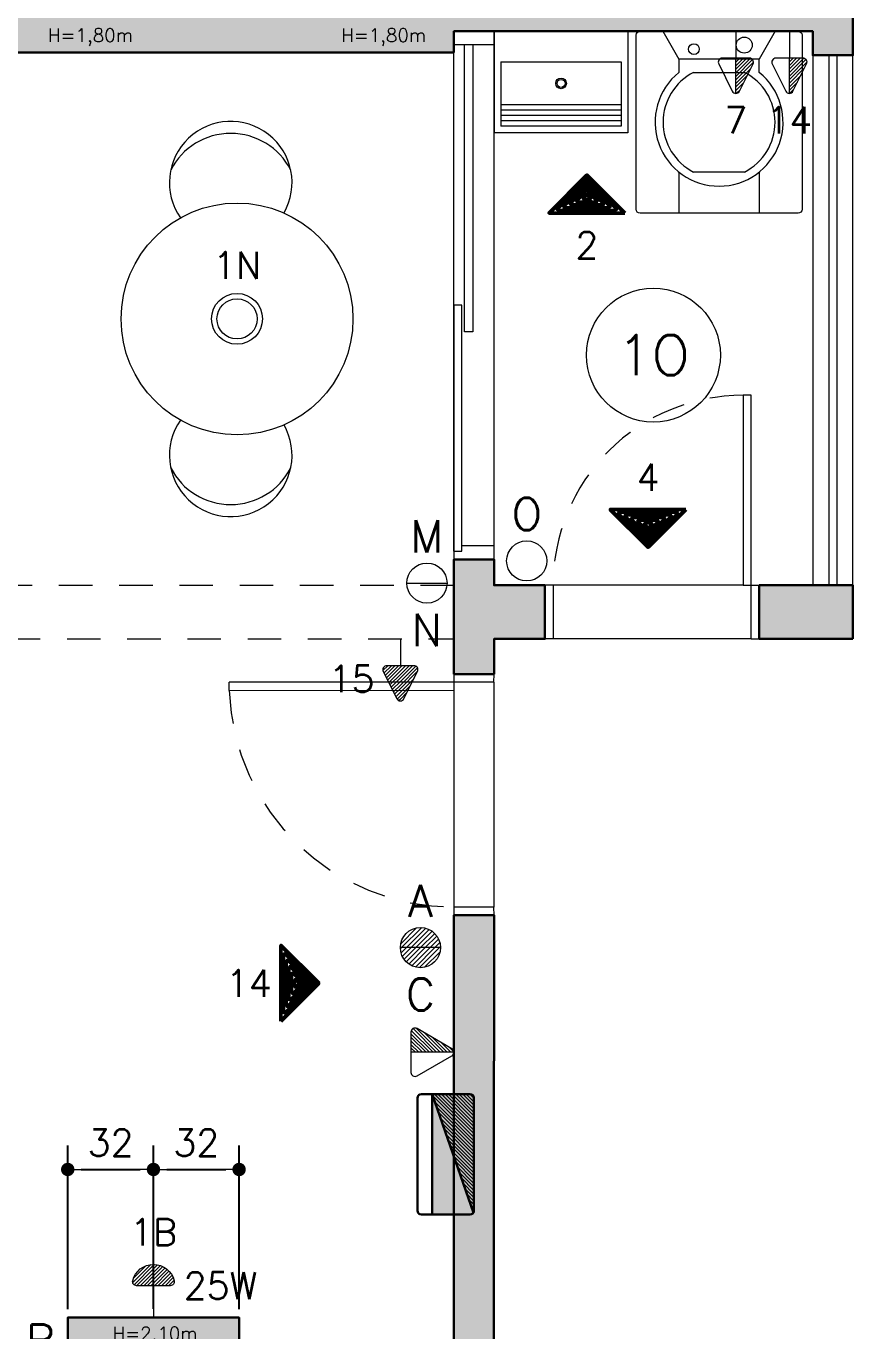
# Model space of a CAD drawing. Extents: x 0 to 175, y -16 to 63.
# Drawn here: x 57 to 60.088, y 22.375 to 27.249 of the extents above; entities that cross this region are included whole.
import ezdxf
from ezdxf.enums import TextEntityAlignment as Align

# ---------------------------------------------------------------- set-up
doc = ezdxf.new("R2010")
doc.units = 0
doc.header["$LTSCALE"] = 0.5
doc.header["$MEASUREMENT"] = 0
doc.header["$PDMODE"] = 34
doc.header["$PDSIZE"] = 0.1
doc.linetypes.add('HIDDEN', pattern=[0.375, 0.25, -0.125])
doc.layers.get('0').update_dxf_attribs({"linetype": 'CONTINUOUS'})
doc.layers.get('DEFPOINTS').update_dxf_attribs({"linetype": 'CONTINUOUS'})
doc.layers.add('ANT - ANOTAÇÕES', color=210, linetype='CONTINUOUS', plot=False)
doc.layers.add('ARQ - HATCH 01', color=172, linetype='CONTINUOUS', transparency=0.6)
for name, color, linetype, lineweight in [('ARQ - JAN01', 2, 'CONTINUOUS', 20), ('ARQ - PAR01', 172, 'CONTINUOUS', 30), ('ARQ - POR01', 20, 'CONTINUOUS', 20), ('COT01', 1, 'CONTINUOUS', 9), ('ELE01 - INTER', 100, 'CONTINUOUS', 15), ('ELE01 - INTER TXT', 100, 'CONTINUOUS', 9), ('ELE01 - LAMP', 50, 'CONTINUOUS', 20), ('ELE01 - LAMP TXT', 100, 'CONTINUOUS', 15), ('ELE01 - Q.DISTR', 4, 'CONTINUOUS', 30), ('ELE01 - TOM 127V', 130, 'CONTINUOUS', 15), ('ELE01 - TOM 127V TXT', 130, 'CONTINUOUS', 15), ('ELE02 - TELEFONE', 170, 'CONTINUOUS', 9), ('ELV00 - AUX01', 1, 'CONTINUOUS', 50), ('ELV01 - TXT02', 2, 'CONTINUOUS', 20)]:
    doc.layers.add(name, color=color, linetype=linetype, lineweight=lineweight)
for name, color, linetype, lineweight, transparency in [('ARQ - PISO', 121, 'CONTINUOUS', 9, 0.45), ('ARQ01', 144, 'CONTINUOUS', 9, 0.5), ('ELE01 - INTER HATCH', 100, 'CONTINUOUS', 15, 0.45)]:
    doc.layers.add(name, color=color, linetype=linetype, lineweight=lineweight, transparency=transparency)
doc.layers.add('ELE - GERAL', color=50, linetype='CONTINUOUS')
doc.styles.add('ROMANS', font='romans.shx')
doc.styles.add('SIMPLEX', font='SIMPLEX')
doc.styles.get("Standard").update_dxf_attribs({"font": 'romans.shx'})
doc.dimstyles.new('ZW-FORMAS', dxfattribs={"dimscale": 0, "dimtxt": 0.2, "dimasz": 0.1, "dimexe": 0.18, "dimexo": 0.0625, "dimgap": 0.1, "dimtad": 1, "dimdec": 1, "dimlfac": 100, "dimrnd": 0.5, "dimzin": 13, "dimdsep": 46, "dimtxsty": 'SIMPLEX', "dimblk1": 'DOT', "dimblk2": 'DOT', "dimsah": 1, "dimcen": 0.1, "dimclrt": 3, "dimadec": 0, "dimazin": 0, "dimtfac": 1, "dimtix": 1, "dimtmove": 0, "dimatfit": 3, "dimldrblk": 'DOT', "dimfxl": 0, "dimtolj": 1, "dimtzin": 13, "dimarcsym": 0})
pattern_1 = [(45, (0, 0), (-0.008838834764831846, 0.008838834764831846), [])]
pattern_2 = [(314.9999999999988, (0, 0), (0.006629126073624026, 0.00662912607362374), [])]
pattern_3 = [(315, (-0.0005746501998000753, 1.27597976584698e-19), (0.006629126073623885, 0.006629126073623881), [])]

# ---------------------------------------------------------------- blocks, each defined once
blk = doc.blocks.new('*U310')
at = {"layer": 'ARQ - HATCH 01'}
h = blk.add_hatch(color=256, dxfattribs=at)
h.dxf.hatch_style = 1
h.paths.add_polyline_path([(2.531792526361556, 5.789666540174508), (2.400000000000005, 5.789798994974873), (2.400000000000005, 5.980000000000004), (2.200000000000017, 5.97999999999999), (2.200000000000017, 5.789999999999992), (2.102917818645934, 5.789999999999992), (2.102917818645934, 5.640000000000001), (2.531792526361556, 5.640000000000001)])
h.paths.add_polyline_path([(2.400000000000005, 7.129999999999981), (2.200000000000017, 7.129999999999981), (2.200000000000017, 6.779999999999995), (2.400000000000005, 6.779999999999995)])
h.paths.add_polyline_path([(12.15000000000001, 0.9882359776091931), (12.15000000000001, 5.780000000000001), (3.432092464206186, 5.789798994974873), (3.432092464206186, 5.639999999999986), (12.00000000000001, 5.639999999999986), (12.00000000000002, 1.13538374244466), (11.30673309611276, 1.13538374244466), (11.30673309611277, 0.9853837424446681), (12.00000000000001, 0.9882359776091931)])
h.paths.add_polyline_path([(9.470000000000013, 4.760000000000005), (8.539732668338658, 4.760000000000005), (8.539732668338644, 4.63000000000001), (9.240000000000009, 4.63000000000001), (9.240000000000009, 1.140000000000001), (8.940000000000012, 1.140000000000001), (8.940000000000012, 0.9882359776092082), (9.926251147672389, 0.9882359776092073), (9.92673309611277, 1.13538374244466), (9.470000000000013, 1.13538374244466)], flags=17)
h.paths.add_polyline_path([(7.700000000000016, 4.63000000000001), (7.739732668338653, 4.63000000000001), (7.739732668338654, 4.760000000000005), (7.570000000000022, 4.760000000000005), (7.570000000000022, 0.1499999999999915), (7.020000000000009, 0.1500000000000057), (7.020000000000024, 1.4210854715202e-14), (7.720000000000027, 1.332267629550188e-14), (7.720000000000027, 0.9882359776092065), (7.950000000000017, 0.9882359776092065), (7.950000000000017, 1.140000000000001), (7.700000000000017, 1.140000000000001)])
h.paths.add_polyline_path([(5.059999999999995, 1.270000000000011), (4.240139389066503, 1.269999999999997), (4.240139389066503, 1.072717872125835), (4.930000000000021, 1.072717872125836), (4.930000000000021, 0), (5.640000000000029, 0), (5.640000000000015, 0.1499999999999915), (5.060000000000016, 0.1499999999999915)])
h.paths.add_polyline_path([(0.2100000000000075, 5.640000000000001), (0.1300000000000092, 5.640000000000001), (0.1300000000000092, 6.97999999999999), (0.2199999999999984, 6.980000000000024), (0.2200000000000126, 7.129999999999995), (0, 7.129999999999995), (-4.440892098500626e-16, 1.072717872125836), (0.7100000000000075, 1.072717872125835), (0.7100000000000075, 1.269999999999996), (0.2100000000000075, 1.269999999999996)])
h.paths.add_polyline_path([(3.080000000000012, 1.269999999999996), (2.414314189844845, 1.269999999999996), (2.200000000000017, 1.269999999999996), (1.700000000000017, 1.269999999999996), (1.700000000000017, 1.072717872125835), (3.080000000000012, 1.074687612045253)])
h.paths.add_polyline_path([(5.060000000000016, 4.837696401779515), (4.935261200635324, 4.837696401779515), (4.935261200635324, 4.197696401779515), (5.060000000000016, 4.197696401779515)], flags=17)
for p, q in [((0.1300000000001761, 6.290000000000064), (0.5100000000000189, 6.28999999999992)), ((0.5100000000000189, 6.28999999999992), (0.5099999999998519, 5.789999999999848)), ((0.2450000000002521, 5.815000000000054), (0.2450000000013157, 6.265000000000398)), ((0.2450000000013157, 6.264999999999944), (0.4849999999999215, 6.264999999999835)), ((0.4049999999999943, 6.264999999999856), (0.4050000000002949, 5.814999999999966)), ((0.4249999999999943, 6.26499999999987), (0.4250000000002949, 5.81499999999998)), ((0.4449999999999943, 6.264999999999884), (0.4450000000002949, 5.814999999999994)), ((0.4649999999999943, 6.264999999999898), (0.465000000000295, 5.815000000000008)), ((0.4849999999999215, 6.264999999999835), (0.4850000000002221, 5.814999999999945)), ((0.2450000000011616, 5.815000000000054), (0.4849999999997674, 5.814999999999945)), ((0.1300000000000092, 5.789999999999992), (0.5099999999993972, 5.789999999999848))]:
    blk.add_line(p, q)
blk.add_lwpolyline([(0.1450000000000093, 6.940203957769246), (0.7950000000000093, 6.940203957769246, -0.414213562373095), (0.8100000000000094, 6.925203957769247), (0.8100000000000094, 6.335203957769246, -0.414213562373095), (0.7950000000000093, 6.320203957769246), (0.1450000000000093, 6.320203957769246, -0.414213562373095), (0.1300000000000092, 6.335203957769246), (0.1300000000000092, 6.925203957769247, -0.414213562373095)], format="xyb", close=True)
for points in [[(0.1300000000000092, 6.840203957769247), (0.2339230484541419, 6.780203957769246)], [(0.2339230484541419, 6.780203957769246), (0.2339230484541419, 6.480203957769247)], [(0.2839230484541417, 6.780203957769246), (0.2839230484541417, 6.780203957769246), (0.2339230484541419, 6.780203957769246)], [(0.6560769515458533, 6.780203957769246), (0.8100000000000094, 6.780203957769246)], [(0.2839230484541417, 6.535022320251064), (0.2839230484541417, 6.725385595287411)], [(0.6560769515458533, 6.725385595287442), (0.6560769515458533, 6.535022320251032)], [(0.1300000000000092, 6.420203957769247), (0.2339230484541419, 6.480203957769247)], [(0.2339230484541419, 6.480203957769247), (0.2839230484541417, 6.480203957769247)], [(0.6560769515458693, 6.480203957769247), (0.8100000000000094, 6.480203957769247)], [(7.570000000000022, 4.197696401779515), (4.935261200635324, 4.197696401779515), (4.935261200635324, 4.837696401779515), (7.570000000000022, 4.837696401779515)]]:
    blk.add_lwpolyline(points)
at = {"linetype": 'HIDDEN'}
for points in [[(2.199314189844873, 3.940000000000001), (2.199314189844873, 5.640000000000001)], [(2.399314189844873, 1.269999999999996), (2.399314189844873, 5.640000000000001)]]:
    blk.add_lwpolyline(points, dxfattribs=at)
for centre, radius in [((0.1819615242270753, 6.724103094171754), 0.03), ((0.196961524227075, 6.536304821366739), 0.02), ((0.3250000000004643, 6.039999999999857), 0.02), ((0.3250000000004643, 6.039999999999857), 0.015), ((1.205000000000014, 4.830005880923864), 0.4329673540756556)]:
    blk.add_circle(centre, radius)
for centre, radius, start, end in [((0.4700000000000055, 6.630203957769237), 0.2390075979892661, 218.8729162168105, 141.1270837831895), ((0.4700000000000055, 6.630203957769237), 0.2090075979892661, 27.09054375819735, 152.9094562418123), ((0.4700000000000055, 6.630203957769237), 0.2090075979892661, 207.0905437581877, 332.9094562418027), ((0.6958647577507422, 4.806430258756478), 0.2289926255824639, 60.34553310552258, 304.956867276014), ((0.7633714500719055, 4.806430258756478), 0.2516758245852571, 117.0640468883981, 242.9359531116019), ((1.714135242249286, 4.806430258756478), 0.2289926255824639, 235.043132723986, 119.6544668944774), ((1.646628549928123, 4.806430258756478), 0.2516758245852571, 297.0640468883981, 62.93595311160195)]:
    blk.add_arc(centre, radius, start, end)
at = {"layer": 'ARQ - JAN01'}
blk.add_lwpolyline([(2.200000000000017, 6.97999999999999), (2.200000000000017, 7.129999999999981), (0.2200000000000126, 7.129999999999981), (0.2199999999999984, 6.97999999999999)], close=True, dxfattribs=at)
for points in [[(0.2199999999999984, 7.069999999999992), (2.200000000000017, 7.069999999999992)], [(0.2199999999999984, 7.039999999999993), (2.200000000000017, 7.039999999999993)]]:
    blk.add_lwpolyline(points, dxfattribs=at)
at = {"layer": 'ARQ - PAR01'}
for points in [[(0.2100000000000075, 5.640000000000001), (0.1300000000000092, 5.640000000000001), (0.1300000000000092, 6.97999999999999), (0.2199999999999984, 6.980000000000024), (0.2200000000000126, 7.129999999999995), (0, 7.129999999999995), (-4.440892098500626e-16, 1.072717872125836), (0.7100000000000075, 1.072717872125835), (0.7100000000000075, 1.269999999999996), (0.2100000000000075, 1.269999999999996)], [(2.531792526361556, 5.789666540174508), (2.400000000000005, 5.789798994974873), (2.400000000000005, 5.980000000000004), (2.200000000000017, 5.97999999999999), (2.200000000000017, 5.789999999999992), (2.102917818645934, 5.789999999999992), (2.102917818645934, 5.640000000000001), (2.531792526361556, 5.640000000000001)], [(5.060000000000016, 4.837696401779515), (4.935261200635324, 4.837696401779515), (4.935261200635324, 4.197696401779515), (5.060000000000016, 4.197696401779515)]]:
    blk.add_lwpolyline(points, close=True, dxfattribs=at)
for points in [[(2.400000000000005, 7.129999999999981), (2.200000000000017, 7.129999999999981), (2.200000000000017, 6.779999999999995), (2.400000000000005, 6.779999999999995), (2.400000000000005, 7.129999999999981)], [(12.15000000000001, 0.9882359776091931), (12.15000000000001, 5.780000000000001), (3.432092464206186, 5.789798994974873), (3.432092464206186, 5.639999999999986), (12.00000000000001, 5.639999999999986), (12.00000000000002, 1.13538374244466), (11.30673309611276, 1.13538374244466), (11.30673309611277, 0.9853837424446681), (12.00000000000001, 0.9882359776091931), (12.15000000000001, 0.9882359776091931)]]:
    blk.add_lwpolyline(points, dxfattribs=at)
at = {"layer": 'ARQ - PISO'}
for p, q in [((2.400000000000005, 6.749999999999994), (2.400000000000005, 6.009999999999991)), ((2.200000000000017, 6.719999999999993), (2.200000000000017, 6.009999999999991)), ((2.052917818645937, 5.789999999999992), (0.1800000000000064, 5.789999999999992)), ((2.561942914540722, 5.789636238276827), (3.401942914540719, 5.789636238276903)), ((2.072917818645933, 5.640000000000001), (0.2100000000000075, 5.640000000000001)), ((2.561792526361557, 5.639999999999986), (3.401942914540733, 5.639999999999986))]:
    blk.add_line(p, q, dxfattribs=at)
at = {"layer": 'ARQ - POR01'}
for p, q in [((2.200000000000017, 6.719999999999993), (2.200000000000017, 6.779999999999995)), ((2.400000000000005, 6.749999999999994), (2.400000000000005, 6.779999999999995)), ((2.400000000000005, 6.749999999999994), (1.490000000000015, 6.749999999999994)), ((1.490000000000015, 6.749999999999994), (1.490000000000015, 6.719999999999993)), ((1.490000000000015, 6.719999999999993), (2.200000000000017, 6.719999999999993)), ((2.200000000000017, 6.009999999999991), (2.200000000000017, 5.97999999999999)), ((2.200000000000017, 6.009999999999991), (2.400000000000005, 6.009999999999991)), ((2.400000000000005, 6.009999999999991), (2.400000000000005, 5.97999999999999)), ((0.1800000000000064, 5.789999999999992), (0.1300000000000092, 5.789999999999992)), ((0.1300000000000092, 5.789999999999992), (0.1300000000000092, 5.640000000000001)), ((0.1800000000000064, 5.640000000000001), (0.1800000000000064, 5.789999999999992)), ((2.102917818645934, 5.789999999999992), (2.052917818645937, 5.789999999999992)), ((2.052917818645937, 5.789999999999992), (2.052917818645937, 5.669999999999987)), ((2.561942914540722, 5.789636238276827), (2.531792526361556, 5.789666540174508)), ((2.561942914540722, 5.789636238276827), (2.562308573437205, 4.800007975830306)), ((3.432092464206186, 5.789798994974873), (3.401942914540719, 5.789636238276827)), ((3.401942914540719, 5.789636238276827), (3.401942914540733, 5.639999999999986)), ((0.1800000000000064, 5.709999999999994), (1.252917818645926, 5.709999999999994)), ((1.252917818645926, 5.709999999999994), (1.252917818645926, 5.679999999999993)), ((1.252917818645926, 5.679999999999993), (0.1800000000000064, 5.679999999999993)), ((2.072917818645933, 5.669999999999987), (1.152917818645931, 5.669999999999987)), ((1.152917818645931, 5.669999999999987), (1.152917818645931, 5.640000000000001)), ((2.072917818645933, 5.640000000000001), (2.072917818645933, 5.669999999999987)), ((0.1300000000000092, 5.640000000000001), (0.1800000000000064, 5.640000000000001)), ((1.152917818645931, 5.640000000000001), (2.102917818645934, 5.640000000000001)), ((2.072917818645933, 5.640000000000001), (2.072917818645933, 5.640000000000001)), ((2.531792526361556, 5.639999999999986), (2.591792526361558, 5.640000000000001)), ((2.592308558286085, 4.799977825091766), (2.591792511210437, 5.63996984926146)), ((3.401942914540733, 5.639999999999986), (3.431942914540735, 5.639999999999986)), ((2.592308558286085, 4.799977825091767), (2.562308573437205, 4.800007975830306))]:
    blk.add_line(p, q, dxfattribs=at)
at = {"layer": 'ARQ - POR01', "linetype": 'HIDDEN', "lineweight": 9}
for centre, radius, start, end in [((2.200000000000017, 6.719999999999993), 0.7100000000000017, 180, 270), ((2.561792526361557, 5.639999999999993), 0.8401503881791763, 272.081543412443, 359.9999999999996)]:
    blk.add_arc(centre, radius, start, end, dxfattribs=at)
blk = doc.blocks.new('ELE-INTERFONE')
at = {"layer": 'ELE02 - TELEFONE'}
h = blk.add_hatch(dxfattribs=at)
h.set_pattern_fill('ANSI31', color=256, scale=0.075, angle=90)
h.set_pattern_definition([(135, (-88.51143880286817, -7.06744655546855), (-0.006629126073623883, -0.006629126073623883), [])])
h.paths.add_polyline_path([(0, 1.458555498601299e-14, 0.2679491924309377), (-0.007500000000003657, 0.0129903810567687), (-0.1378701442663669, 0.0882596189431949, 0.5773502691895319), (-0.1603701442663633, 0.0752692378864262), (-0.1603701442663633, 1.458555498601299e-14)])
blk.add_line((1.734723475976807e-18, 1.458484527288461e-14), (-0.1603701442663633, 1.458484527288461e-14), dxfattribs=at)
blk.add_lwpolyline([(-0.1603701442663633, 0.07526923788642621), (-0.1603701442663633, -0.07526923788659524, 0.5773502691898559), (-0.1378701442663543, -0.08825961894335665), (-0.007499999999991042, -0.01299038105676141, 0.5773502691894894), (-0.00750000000000365, 0.01299038105676869), (-0.1378701442663669, 0.0882596189431949, 0.5773502691895318)], format="xyb", close=True, dxfattribs=at)
blk = doc.blocks.new('*U142')
at = {"lineweight": 9}
h = blk.add_hatch(dxfattribs=at)
h.set_pattern_fill('ANSI31', color=256, scale=0.075)
h.set_pattern_definition([(44.99999999999999, (0, 0), (-0.006629126073623883, 0.006629126073623883), [])])
h.paths.add_polyline_path([(0.2322792761513792, 0, -0.2840790438404123), (0.2239874800839079, -0.01341640786495191), (0.122528499746644, -0.06414589803358339, -0.5575365158350513), (0.1008202958139464, -0.05072949016846096), (0.1008202958139464, 0)])
blk.add_line((0.2322792761513792, 0), (0.1008202958139464, 0))
blk.add_lwpolyline([(0.122528499746446, 0.06414589803375037), (0.2239874800839488, 0.01341640786499809, -0.6180339887498951), (0.2239874800839488, -0.01341640786499809), (0.122528499746446, -0.06414589803375037, -0.5575365158350511), (0.1008202958139464, -0.05072949016875228), (0.1008202958139464, 0.05072949016875228, -0.5575365158350514)], format="xyb", close=True)
blk.add_lwpolyline([(0, 0), (0.1008202958139464, 0)])
blk = doc.blocks.new('ELE-Q.DISTRIBUIÇAO')
h = blk.add_hatch(color=7)
h.dxf.hatch_style = 1
h.paths.add_polyline_path([(-0.1600000000000085, 0, 0.4142135623730951), (-0.1750000000000085, -0.01500000000000001), (-0.1750000000000085, -0.15659035049012), (0.2681262627551785, -0.002391913165205969, 0.144115146859652), (0.2599999999999943, 0)])
at = {"lineweight": 9}
h = blk.add_hatch(dxfattribs=at)
h.set_pattern_fill('ANSI31', color=256, scale=0.075)
h.set_pattern_definition([(45, (1, 0), (-0.006629126073623883, 0.006629126073623883), [])])
h.paths.add_polyline_path([(-0.1600000000000086, 1.249000902703301e-16, 0.4142135623730951), (-0.1750000000000085, -0.01499999999999988), (-0.1750000000000085, -0.1565903504901199), (0.2681262627551785, -0.002391913165205858, 0.1441151468596522), (0.2599999999999942, 1.249000902703301e-16)])
h = blk.add_hatch(color=7)
h.dxf.hatch_style = 1
h.paths.add_polyline_path([(-0.1750000000000086, -0.15659035049012), (0.2749999999999943, -0.15659035049012), (0.2749999999999943, -0.01500000000000004, 0.2548832976602125), (0.2681262627551785, -0.002391913165205969)])
for q in [(0.2681262627551784, -0.002391913165206011), (0.2749999999999943, -0.15659035049012)]:
    blk.add_line((-0.1750000000000085, -0.15659035049012), q)
blk.add_lwpolyline([(-0.1600000000000085, 0), (0.2599999999999942, 0, -0.414213562373095), (0.2749999999999943, -0.015), (0.2749999999999943, -0.1964894997063246, -0.414213562373095), (0.2599999999999943, -0.2114894997063246), (-0.1600000000000085, -0.2114894997063246, -0.414213562373095), (-0.1750000000000085, -0.1964894997063246), (-0.1750000000000085, -0.01500000000000001, -0.414213562373095)], format="xyb", close=True)
blk = doc.blocks.new('*U149')
at = {"lineweight": 9}
h = blk.add_hatch(dxfattribs=at)
h.set_pattern_fill('ANSI31', color=256, scale=0.075, angle=-90.00000000000124)
h.set_pattern_definition(pattern_2)
h.paths.add_polyline_path([(-5.004641653690577e-15, -0.2322792761513788, -0.2840790438404123), (-0.013416407864956, -0.2239874800839073), (-0.06414589803358542, -0.122528499746643, -0.5575365158350513), (-0.05072949016846345, -0.1008202958139453), (-2.17323519046193e-15, -0.1008202958139464)])
h = blk.add_hatch(dxfattribs=at)
h.set_pattern_fill('ANSI31', color=256, scale=0.075, angle=-90.00000000000124)
h.set_pattern_definition(pattern_2)
h.paths.add_polyline_path([(-5.002215476440282e-15, -0.2322792761513788, 0.2840790438404123), (0.01341640786494635, -0.2239874800839079), (0.06414589803358015, -0.1225284997466458, 0.5575365158350513), (0.0507294901684591, -0.1008202958139475), (-2.170809013211634e-15, -0.1008202958139464)])
blk.add_lwpolyline([(0, 0), (-2.171500466985953e-15, -0.1008202958139464)])
blk.add_lwpolyline([(0.06414589803374769, -0.1225284997464471), (0.01341640786499391, -0.2239874800839492, -0.6180339887498951), (-0.01341640786500355, -0.2239874800839486), (-0.06414589803375295, -0.1225284997464443, -0.5575365158350511), (-0.05072949016875373, -0.1008202958139453), (0.05072949016874941, -0.1008202958139475, -0.5575365158350514)], format="xyb", close=True)
blk = doc.blocks.new('*U225')
at = {"lineweight": 9}
h = blk.add_hatch(dxfattribs=at)
h.set_pattern_fill('ANSI31', color=0, scale=0.075, angle=-90.00000000000001)
h.set_pattern_definition(pattern_3)
h.paths.add_polyline_path([(-4.510281037539698e-17, -0.1181815509062005), (-0.06287277621434248, -0.1181815509062005, 0.4845962554316415), (-0.07746328400941688, -0.1366625108717665, 0.3493138064100717), (0.0006097188182145087, -0.1978165588721394)])
h = blk.add_hatch(dxfattribs=at)
h.set_pattern_fill('ANSI31', color=0, scale=0.075, angle=-90.00000000000001)
h.set_pattern_definition(pattern_3)
edge = h.paths.add_edge_path()
edge.add_line((-4.011936358820923e-17, -0.1181815509062005), (0.06287277621434238, -0.1181815509062005))
edge.add_arc((0.06284285951427997, -0.13324677644843), 0.01506525524666556, -8.227861327901508, 89.88622152435892, ccw=False)
edge.add_arc((-3.318046968430201e-17, -0.1181815509062006), 0.07963734206245476, -89.50866214340971, -12.48860877845891, ccw=False)
edge.add_line((0.0006829187369114257, -0.1978159647784154), (-4.011548038196366e-17, -0.1181815509062005))
at = {"color": 0}
blk.add_line((-4.011936358820923e-17, -0.1181815509062005), (0, 0), dxfattribs=at)
blk.add_lwpolyline([(0.06287277621434238, -0.1181815509062005), (-0.06287277621434248, -0.1181815509062005, 0.4845962554316406), (-0.07746328400941688, -0.1366625108717665, 0.7894886316652197), (0.0774632840094168, -0.1366625108717666, 0.484596255431642)], format="xyb", close=True, dxfattribs=at)
blk = doc.blocks.new('*U308')
at = {"layer": 'ELE01 - INTER HATCH'}
h = blk.add_hatch(dxfattribs=at)
h.set_pattern_fill('ANSI31', color=256, scale=0.1)
h.set_pattern_definition(pattern_1)
h.paths.add_polyline_path([(4.517282127874122, -3.553317070083697, 0.4142135623730951), (4.442282127874133, -3.478317070083694, 0.4142135623730951), (4.367282127874144, -3.553317070083697)])
h = blk.add_hatch(dxfattribs=at)
h.set_pattern_fill('ANSI31', color=256, scale=0.1)
h.set_pattern_definition(pattern_1)
h.paths.add_polyline_path([(4.517282127874122, -3.553317070083697, -0.4142135623730951), (4.442282127874133, -3.6283170700837, -0.4142135623730951), (4.367282127874144, -3.553317070083697)])
at = {"layer": 'ELE01 - INTER'}
for p, q in [((4.391577729077705, -2.191814189844849), (4.54157772907771, -2.191814189844849)), ((4.51728212787415, -3.553317070083697), (4.367282127874144, -3.553317070083697))]:
    blk.add_line(p, q, dxfattribs=at)
for centre, radius in [((4.839075794733446, -2.108782538734587), 0.07500000000000001), ((4.466577729077705, -2.191814189844849), 0.075), ((4.44228212787415, -3.553317070083697), 0.075)]:
    blk.add_circle(centre, radius, dxfattribs=at)
at = {"layer": 'ELE01 - LAMP'}
for centre, radius in [((3.757288008798028, -1.204657094922439), 0.095), ((5.312282127874155, -1.340000000000003), 0.2499999999999997), ((3.757288008798028, -1.204657094922439), 0.075)]:
    blk.add_circle(centre, radius, dxfattribs=at)
at = {"layer": 'ARQ01', "rotation": 270}
blk.add_blockref('*U310', (-1.072717872125835, 0), dxfattribs=at)
at = {"layer": 'ELE01 - LAMP', "xscale": -1, "rotation": 180}
blk.add_blockref('*U225', (3.445076920005711, -4.934489451311569), dxfattribs=at)
at = {"layer": 'ELE01 - Q.DISTR', "rotation": 270}
blk.add_blockref('ELE-Q.DISTRIBUIÇAO', (4.642181625361587, -4.275397822885973), dxfattribs=at)
at = {"layer": 'ELE01 - TOM 127V', "xscale": -1, "rotation": 90}
for p in [(5.620168661029123, -0.1299735516923448), (5.820168648170284, -0.1299471033846807)]:
    blk.add_blockref('*U142', p, dxfattribs=at)
at = {"layer": 'ELE01 - TOM 127V', "xscale": -1}
blk.add_blockref('*U149', (4.367282127874165, -2.399314189844874), dxfattribs=at)
at = {"layer": 'ELE02 - TELEFONE'}
blk.add_blockref('ELE-INTERFONE', (4.56728212787415, -3.944357446484836), dxfattribs=at)
at = {"layer": 'ANT - ANOTAÇÕES'}
for s, p in [('H=1,80m', (3.209870619726573, -0.1850000000000165)), ('H=1,80m', (4.304705350813364, -0.1850000000000165)), ('H=2,10m', (3.451130328763938, -5.035000000000011))]:
    blk.add_text(s, height=0.05, dxfattribs=at).set_placement(p, align=Align.BOTTOM_CENTER)
at = {"layer": 'ELE01 - INTER TXT', "char_height": 0.12, "attachment_point": 5}
for s, insert in [('O', (4.839075794733446, -1.933782538734576)), ('M', (4.466577729077691, -2.016814189844837)), ('N', (4.466577729077691, -2.36681418984486)), ('A', (4.442282127874164, -3.378317070083686)), ('C', (4.442282127874164, -3.728317070083708)), ('B', (3.02343995564209, -5.021311250776698))]:
    blk.add_mtext_dynamic_manual_height_columns(s, width=0.048591202407124, gutter_width=12.5, heights=[0], dxfattribs=dict(at, insert=insert))
at = {"layer": 'ELE01 - LAMP TXT', "style": 'ROMANS'}
blk.add_text('1O', height=0.15, dxfattribs=at).set_placement((5.312282127874155, -1.340000000000003), align=Align.MIDDLE_CENTER)
at = {"layer": 'ELE01 - LAMP TXT', "char_height": 0.1, "attachment_point": 5, "style": 'ROMANS'}
for s, insert in [('1N', (3.757288008798028, -1.004657094922422)), ('1B', (3.445076920005711, -4.61630790040565)), ('25W', (3.695076920005697, -4.816307900405667))]:
    blk.add_mtext_dynamic_manual_height_columns(s, width=0.048591202407124, gutter_width=12.5, heights=[0], dxfattribs=dict(at, insert=insert))
at = {"layer": 'ELE01 - TOM 127V TXT', "char_height": 0.1, "attachment_point": 5}
for s, insert in [('7', (5.619784694723375, -0.4622528278437272)), ('14', (5.819784681864537, -0.4622263795360632)), ('15', (4.185086823548181, -2.549398161670259))]:
    blk.add_mtext_dynamic_manual_height_columns(s, width=0.048591202407124, gutter_width=12.5, heights=[0], dxfattribs=dict(at, insert=insert))
blk = doc.blocks.new('*U221')
at = {"layer": 'ELV00 - AUX01'}
blk.add_lwpolyline([(0.1414213562373069, -0.04714045207910308), (4.766226963449732e-15, 0.09428090415820616), (-0.1414213562373116, -0.04714045207910308)], close=True, dxfattribs=at)
for points in [[(0.1087436867076445, -0.02860491817317043), (0.003535533905937033, 0.07660323462854239, 0.4142135623730948), (-0.003535533905928452, 0.07660323462854254), (-0.1087436867076465, -0.02860491817317027, 0.6681786379193075), (-0.1052081528017139, -0.03714045207910308), (0.1052081528017117, -0.03714045207910308, 0.6681786379192894)], [(0.08460155108391448, -0.01860491817317045), (0.003535533905936672, 0.06246109900481144, 0.4142135623730949), (-0.003535533905928796, 0.06246109900481162), (-0.0846015510839148, -0.01860491817317032, 0.668178637919308), (-0.08106601717798215, -0.02714045207910312), (0.08106601717798165, -0.02714045207910308, 0.6681786379192899)], [(0.06045941546018444, -0.008604918173170476), (0.003535533905936326, 0.04831896338108051, 0.4142135623730951), (-0.003535533905929136, 0.04831896338108069), (-0.06045941546018298, -0.00860491817317032, 0.6681786379193079), (-0.05692388155425034, -0.01714045207910313), (0.05692388155425161, -0.01714045207910311, 0.6681786379192898)], [(0.03631727983645437, 0.001395081826829511), (0.003535533905935972, 0.03417682775734956, 0.4142135623730951), (-0.003535533905929492, 0.03417682775734974), (-0.03631727983645119, 0.001395081826829683, 0.6681786379193079), (-0.03278174593051855, -0.007140452079103134), (0.03278174593052156, -0.007140452079103122, 0.6681786379192898)], [(0.01217514421272429, 0.01139508182682951), (0.003535533905935611, 0.02003469213361862, 0.414213562373095), (-0.003535533905929851, 0.0200346921336188), (-0.0121751442127194, 0.01139508182682968, 0.6681786379193079), (-0.008639610306786753, 0.002859547920896867), (0.008639610306791471, 0.00285954792089687, 0.6681786379192899)]]:
    blk.add_lwpolyline(points, format="xyb", close=True, dxfattribs=at)
at = {"layer": 'ELV01 - TXT02', "style": 'ROMANS'}
blk.add_attdef('NOME', text='', height=0.1, dxfattribs=at).set_placement((-2.387672140161391e-15, -0.1671404520791027), align=Align.MIDDLE_CENTER)
blk = doc.blocks.new('*U223')
at = {"layer": 'ELV00 - AUX01'}
blk.add_lwpolyline([(-0.04714045207910332, -0.1414213562373068), (0.09428090415820614, -4.937023012629993e-15), (-0.0471404520791028, 0.1414213562373117)], close=True, dxfattribs=at)
for points in [[(-0.02860491817317062, -0.1087436867076445), (0.07660323462854235, -0.003535533905937176, 0.4142135623730948), (0.07660323462854253, 0.003535533905928315), (-0.02860491817317005, 0.1087436867076466, 0.6681786379193075), (-0.03714045207910288, 0.1052081528017139), (-0.03714045207910327, -0.1052081528017116, 0.6681786379192894)], [(-0.0186049181731706, -0.08460155108391444), (0.06246109900481142, -0.003535533905936795, 0.4142135623730949), (0.0624610990048116, 0.003535533905928673), (-0.01860491817317017, 0.08460155108391483, 0.668178637919308), (-0.02714045207910297, 0.08106601717798219), (-0.02714045207910322, -0.08106601717798158, 0.6681786379192899)], [(-0.008604918173170582, -0.06045941546018442), (0.04831896338108049, -0.00353553390593641, 0.4142135623730951), (0.04831896338108067, 0.003535533905929054), (-0.008604918173170217, 0.06045941546018298, 0.6681786379193079), (-0.01714045207910301, 0.05692388155425035), (-0.0171404520791032, -0.05692388155425158, 0.6681786379192898)], [(0.001395081826829443, -0.03631727983645437), (0.03417682775734956, -0.003535533905936028, 0.4142135623730951), (0.03417682775734974, 0.00353553390592944), (0.001395081826829742, 0.03631727983645117, 0.6681786379193079), (-0.007140452079103084, 0.03278174593051856), (-0.007140452079103177, -0.03278174593052153, 0.6681786379192898)], [(0.01139508182682947, -0.01217514421272432), (0.0200346921336186, -0.003535533905935639, 0.414213562373095), (0.02003469213361881, 0.003535533905929825), (0.0113950818268297, 0.01217514421271937, 0.6681786379193079), (0.002859547920896876, 0.00863961030678675), (0.002859547920896847, -0.00863961030679148, 0.6681786379192899)]]:
    blk.add_lwpolyline(points, format="xyb", close=True, dxfattribs=at)
at = {"layer": 'ELV01 - TXT02', "style": 'ROMANS'}
blk.add_attdef('NOME', text='', height=0.1, dxfattribs=at).set_placement((-0.1671404520791026, 2.706168622523819e-15), align=Align.MIDDLE_CENTER)
blk = doc.blocks.new('_DOT')
at = {"color": 0, "linetype": 'ByBlock'}
blk.add_line((-0.5, 0), (-1, 0), dxfattribs=at)
at = {"color": 0, "linetype": 'ByBlock', "const_width": 0.5}
blk.add_lwpolyline([(-0.25, 0, 1), (0.25, 0, 1)], format="xyb", close=True, dxfattribs=at)
blk = doc.blocks.new('*D303')
at = {"layer": 'COT01', "color": 0, "lineweight": -2}
for p, q in [((57.15529833629132, 22.45636640825076), (57.15529833629132, 23.0682749240436)), ((57.47539672664335, 22.45713815757451), (57.47539672664335, 23.0682749240436)), ((57.20529833629131, 22.9782749240436), (57.42539672664335, 22.9782749240436))]:
    blk.add_line(p, q, dxfattribs=at)
at = {"layer": 'DEFPOINTS', "color": 0}
for p in [(57.47539672664335, 22.9782749240436), (57.15529833629132, 22.42511640825076), (57.47539672664335, 22.42588815757451)]:
    blk.add_point(p, dxfattribs=at)
at = {"layer": 'COT01', "color": 0, "lineweight": -2, "xscale": 0.05, "yscale": 0.05, "zscale": 0.05, "rotation": 180}
blk.add_blockref('_DOT', (57.15529833629132, 22.9782749240436), dxfattribs=at)
at = {"layer": 'COT01', "color": 0, "lineweight": -2, "xscale": 0.05, "yscale": 0.05, "zscale": 0.05}
blk.add_blockref('_DOT', (57.47539672664335, 22.9782749240436), dxfattribs=at)
at = {"layer": 'COT01', "color": 3, "insert": (57.31534753146733, 23.0782749240436), "char_height": 0.1, "attachment_point": 5, "style": 'SIMPLEX'}
blk.add_mtext('\\A1;32', dxfattribs=at)
blk = doc.blocks.new('*D304')
at = {"layer": 'COT01', "color": 0, "lineweight": -2}
for p, q in [((57.47539672664335, 22.45713815757451), (57.47539672664335, 23.0682749240436)), ((57.79529833629131, 22.45636640825076), (57.79529833629131, 23.0682749240436)), ((57.52539672664334, 22.9782749240436), (57.74529833629131, 22.9782749240436))]:
    blk.add_line(p, q, dxfattribs=at)
at = {"layer": 'DEFPOINTS', "color": 0}
for p in [(57.79529833629131, 22.9782749240436), (57.47539672664335, 22.42588815757451), (57.79529833629131, 22.42511640825076)]:
    blk.add_point(p, dxfattribs=at)
at = {"layer": 'COT01', "color": 0, "lineweight": -2, "xscale": 0.05, "yscale": 0.05, "zscale": 0.05, "rotation": 180}
blk.add_blockref('_DOT', (57.47539672664335, 22.9782749240436), dxfattribs=at)
at = {"layer": 'COT01', "color": 0, "lineweight": -2, "xscale": 0.05, "yscale": 0.05, "zscale": 0.05}
blk.add_blockref('_DOT', (57.79529833629131, 22.9782749240436), dxfattribs=at)
at = {"layer": 'COT01', "color": 3, "insert": (57.63534753146733, 23.0782749240436), "char_height": 0.1, "attachment_point": 5, "style": 'SIMPLEX'}
blk.add_mtext('\\A1;32', dxfattribs=at)

msp = doc.modelspace()

# ---------------------------------------------------------------- block references
at = {"layer": 'ELE - GERAL'}
msp.add_blockref('*U308', (54.03031980663764, 27.36037760888608), dxfattribs=at)
at = {"layer": 'ELV00 - AUX01'}
for name, p, values in [('*U221', (59.09422540786093, 26.59826221324219), {'NOME': '2'}), ('*U223', (57.99858536698019, 23.67371608204908), {'NOME': '14'})]:
    msp.add_blockref(name, p, dxfattribs=at).add_auto_attribs(values)
ref = msp.add_blockref('*U221', (59.3226019345118, 25.39675025927171), dxfattribs=dict(at, xscale=-1, rotation=180))
ref.add_attrib('NOME', '4', dxfattribs={"layer": 'ELV01 - TXT02', "height": 0.1, "style": 'ROMANS'}).set_placement((59.3226019345118, 25.56389071135081), align=Align.MIDDLE_CENTER)

# ---------------------------------------------------------------- dimensions: what is measured, and where the dimension line sits
at = {"layer": 'COT01'}
for base, p1, p2, picture, middle in [((57.47539672664335, 22.9782749240436), (57.15529833629132, 22.42511640825076), (57.47539672664335, 22.42588815757451), '*D303', (57.31534753146733, 23.0782749240436)), ((57.79529833629131, 22.9782749240436), (57.47539672664335, 22.42588815757451), (57.79529833629131, 22.42511640825076), '*D304', (57.63534753146733, 23.0782749240436))]:
    dim = msp.add_linear_dim(base=base, p1=p1, p2=p2, dimstyle='ZW-FORMAS', override={"dimscale": 0.5, "dimtmove": 1}, dxfattribs=at)
    dim.commit()
    dim.dimension.update_dxf_attribs({"geometry": picture, "text_midpoint": middle})

doc.saveas('drawing.dxf')
